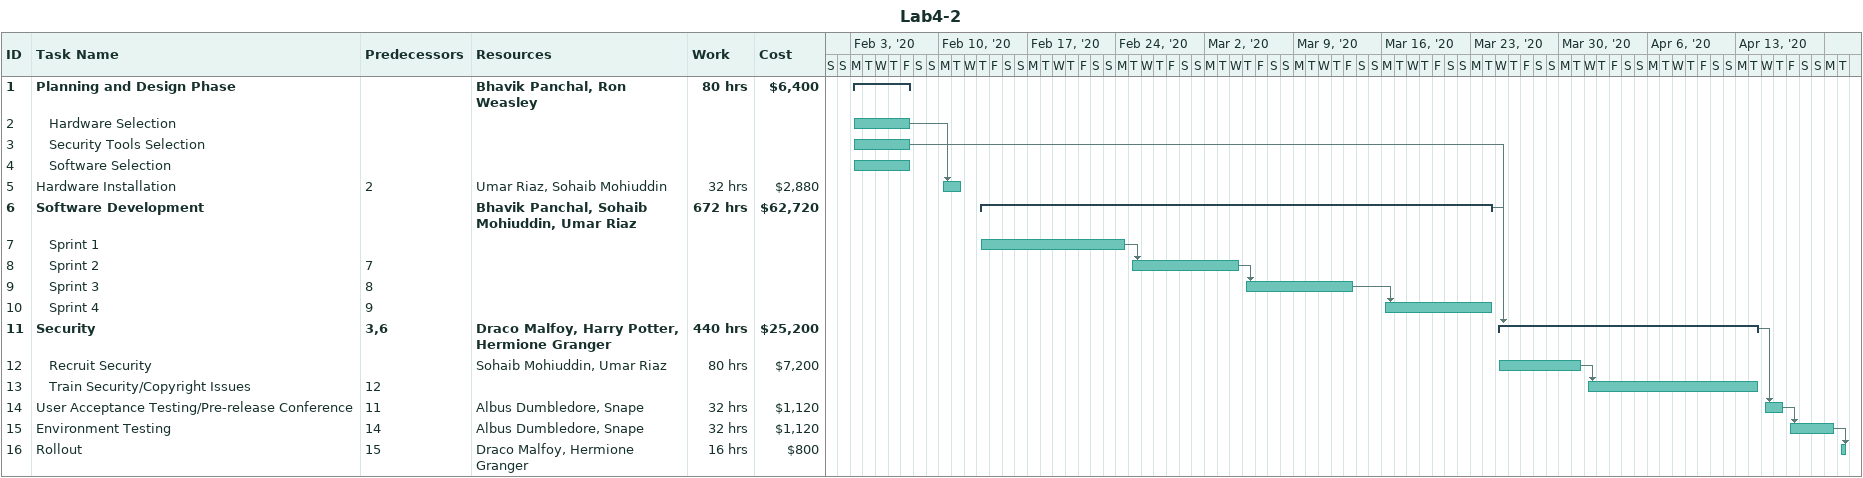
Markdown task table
Lab4-2

| ID | Level | Task | Start | Finish | Predecessors | Resources | Work (h) | Cost ($) |
|---|---|---|---|---|---|---|---|---|
| 1 | 1 | **Planning and Design Phase** | 2020-02-03 | 2020-02-07 |  | Bhavik Panchal, Ron Weasley | 80 | 6400 |
| 2 | 2 | Hardware Selection | 2020-02-03 | 2020-02-07 |  |  |  |  |
| 3 | 2 | Security Tools Selection | 2020-02-03 | 2020-02-07 |  |  |  |  |
| 4 | 2 | Software Selection | 2020-02-03 | 2020-02-07 |  |  |  |  |
| 5 | 1 | Hardware Installation | 2020-02-10 | 2020-02-11 | 2 | Umar Riaz, Sohaib Mohiuddin | 32 | 2880 |
| 6 | 1 | **Software Development** | 2020-02-13 | 2020-03-24 |  | Bhavik Panchal, Sohaib Mohiuddin, Umar Riaz | 672 | 62720 |
| 7 | 2 | Sprint 1 | 2020-02-13 | 2020-02-24 |  |  |  |  |
| 8 | 2 | Sprint 2 | 2020-02-25 | 2020-03-04 | 7 |  |  |  |
| 9 | 2 | Sprint 3 | 2020-03-05 | 2020-03-13 | 8 |  |  |  |
| 10 | 2 | Sprint 4 | 2020-03-16 | 2020-03-24 | 9 |  |  |  |
| 11 | 1 | **Security** | 2020-03-25 | 2020-04-14 | 3, 6 | Draco Malfoy, Harry Potter, Hermione Granger | 440 | 25200 |
| 12 | 2 | Recruit Security | 2020-03-25 | 2020-03-31 |  | Sohaib Mohiuddin, Umar Riaz | 80 | 7200 |
| 13 | 2 | Train Security/Copyright Issues | 2020-04-01 | 2020-04-14 | 12 |  |  |  |
| 14 | 1 | User Acceptance Testing/Pre-release Conference | 2020-04-15 | 2020-04-16 | 11 | Albus Dumbledore, Snape | 32 | 1120 |
| 15 | 1 | Environment Testing | 2020-04-17 | 2020-04-20 | 14 | Albus Dumbledore, Snape | 32 | 1120 |
| 16 | 1 | Rollout | 2020-04-21 | 2020-04-21 | 15 | Draco Malfoy, Hermione Granger | 16 | 800 |
